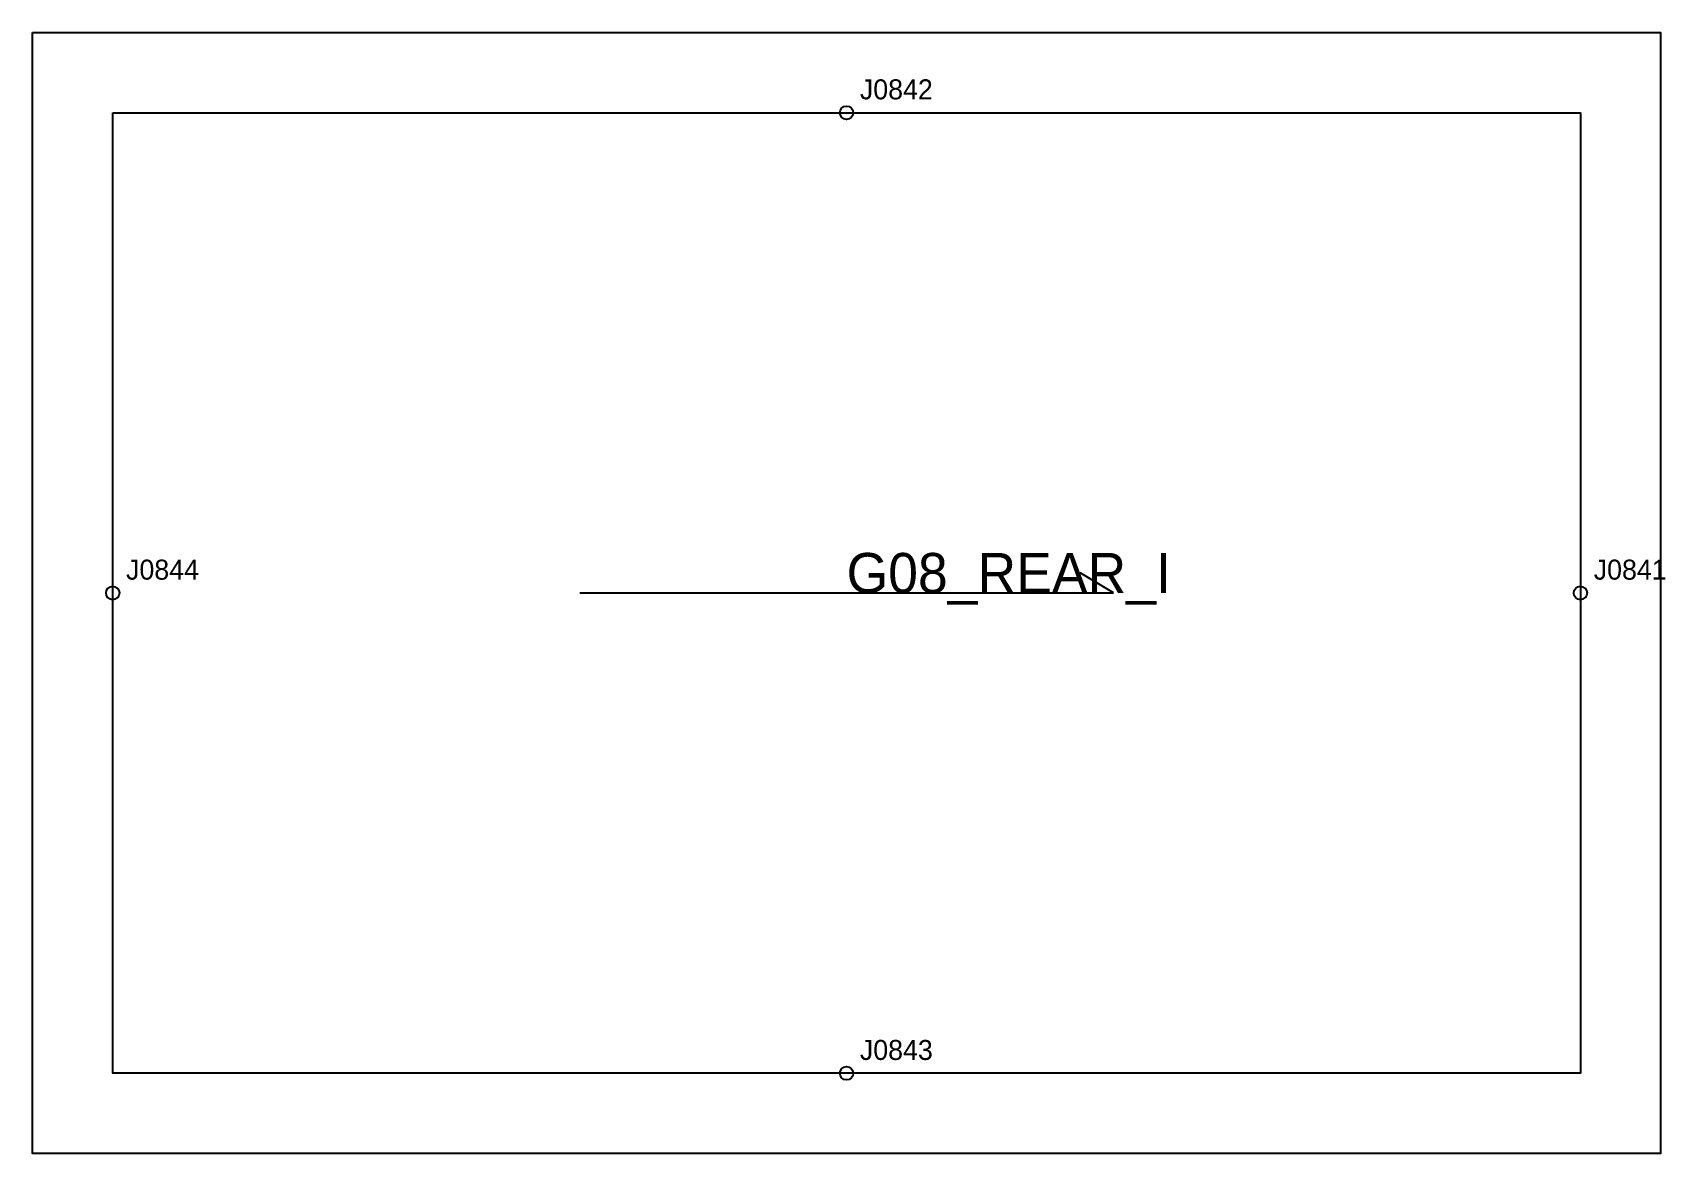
# Model space of a CAD drawing. Header units: millimetres. Extents: x -12 to 233, y -156 to 12.
import ezdxf

# ---------------------------------------------------------------- set-up
doc = ezdxf.new("R2010")
doc.units = ezdxf.units.MM
for name, color, linetype in [('CUT', 1, 'Continuous'), ('GRAIN', 3, 'Continuous'), ('LABEL', 7, 'Continuous'), ('NOTCH', 2, 'Continuous'), ('SEW', 5, 'Continuous')]:
    doc.layers.add(name, color=color, linetype=linetype)

msp = doc.modelspace()

# ---------------------------------------------------------------- linework, layer by layer
at = {"layer": 'CUT'}
msp.add_lwpolyline([(-12, 12), (232, 12), (232, -156), (-12, -156), (-12, 12)], close=True, dxfattribs=at)
at = {"layer": 'GRAIN'}
for p, q in [((150, -72), (145, -69)), ((70, -72), (150, -72))]:
    msp.add_line(p, q, dxfattribs=at)
at = {"layer": 'NOTCH'}
for centre in [(110, 0), (0, -72), (220, -72), (110, -144)]:
    msp.add_circle(centre, 1, dxfattribs=at)
at = {"layer": 'SEW'}
msp.add_lwpolyline([(0, 0), (220, 0), (220, -144), (0, -144)], close=True, dxfattribs=at)

# ---------------------------------------------------------------- texts
at = {"layer": 'LABEL'}
for s, height, p in [('J0842', 3, (112, 2)), ('G08_REAR_I', 6, (110, -72)), ('J0844', 3, (2, -70)), ('J0841', 3, (222, -70)), ('J0843', 3, (112, -142))]:
    msp.add_text(s, height=height, dxfattribs=at).set_placement(p)

doc.saveas('drawing.dxf')
